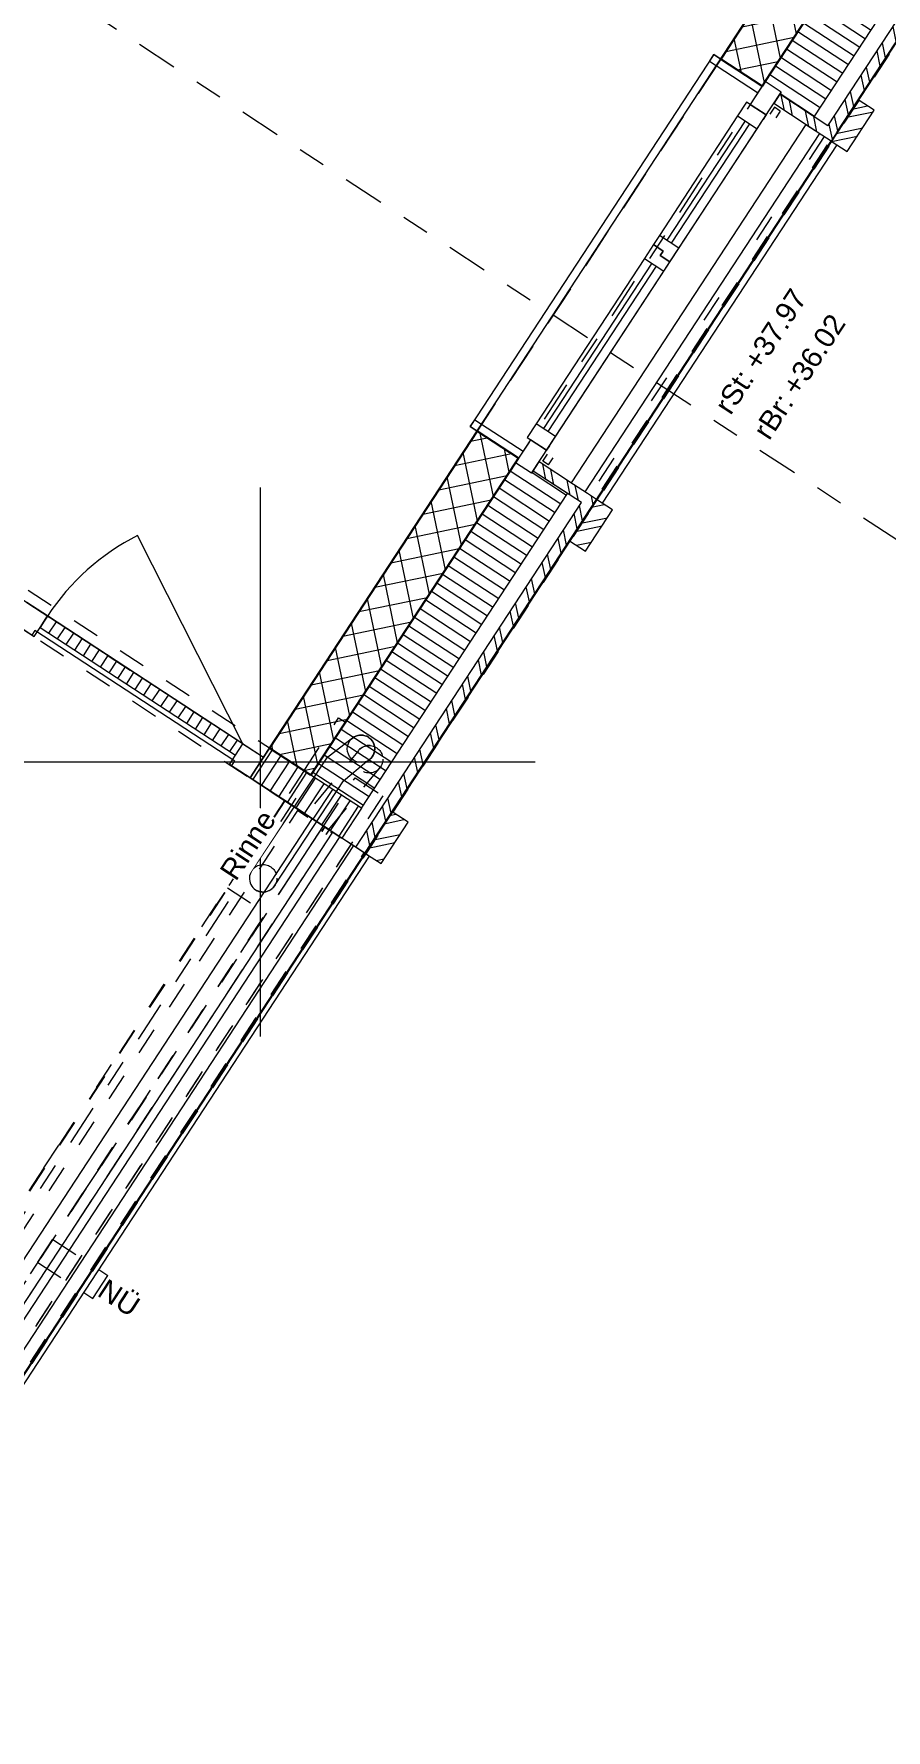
# Model space of a CAD drawing. Header units: metres. Extents: x 2696278.3 to 2696314, y 1245153.2 to 1245192.4.
# Drawn here: x 2696305.9 to 2696309, y 1245170.83 to 1245177.01 of the extents above; entities that cross this region are included whole.
import ezdxf

# ---------------------------------------------------------------- set-up
doc = ezdxf.new("R2010")
doc.units = ezdxf.units.M
doc.set_wipeout_variables(frame=1)
doc.header["$PDMODE"] = 2
doc.header["$PDSIZE"] = -2
for name, pattern in [('000_hbf_Punkt 0.5mm', [0.25, 0, -0.25]), ('000_hbf_Strich 2_1mm', [0.15, 0.1, -0.05]), ('000_hbf_Strich 3_1mm Kanten', [0.2, 0.15, -0.05]), ('000_hbf_Strichpunkt 3_1_1mm Achsen', [0.25, 0.15, -0.05, 0, -0.05]), ('190_Strich 2_1mm', [0.15, 0.1, -0.05]), ('Punkt 1mm', [0.05, 0, -0.05]), ('Strich 1 für MST 1_200', [0.15, 0.1, -0.05]), ('Strich 2_1mm', [0.15, 0.1, -0.05]), ('Strichpunkt 3_1_1mm Achsen', [5, 3, -1, 0, -1]), ('Strichpunkt für MST 1_20', [0.25, 0.15, -0.05, 0, -0.05]), ('Wipeout_Contour', [10000, 0, -10000])]:
    doc.linetypes.add(name, pattern=pattern)
for name, color, linetype in [('010 Fenster', 7, 'Continuous'), ('010 Türen', 7, 'Continuous'), ('0_C--------KONSTRUKTION GEBÄUDE.3D', 7, 'Continuous'), ('0_C21_Aussenwandkonstruktion.3D', 7, 'Continuous'), ('0_C21_Aussenwandkonstruktion.3D Bauteilschraffuren', 7, 'Continuous'), ('0_C21_Aussenwandkonstruktion.3D Schichttrennlinien', 7, 'Continuous'), ('0_C43_Balkon.3D', 7, 'Continuous'), ('0_D80_Wasser-_ Gas-_ Druckluftanlage.3D', 7, 'Continuous'), ('0_E22_Aussenwärmedämmung.3D', 7, 'Continuous'), ('0_E23_Fassadenbekleidung.3D', 7, 'Continuous'), ('0_E23_Fassadenbekleidung.3D Bauteilschraffuren', 7, 'Continuous'), ('0_E26_Absturzsicherung.3D', 7, 'Continuous'), ('0_E31_Fenster.3D', 7, 'Continuous'), ('0_E31_Fenster.3D Bauteilschraffuren', 7, 'Continuous'), ('0_E33_Sonnenschutz.3D', 7, 'Continuous'), ('0_E33_Sonnenschutz.3D Bauteilschraffuren', 7, 'Continuous'), ('0_G20_Bodenbelag.3D', 7, 'Continuous'), ('0_I50_Entwässerung', 7, 'Continuous'), ('1_D01_Sichtbar_1_50.V', 7, 'Continuous'), ('1_M01_Achsen.V', 7, 'Continuous'), ('1_R01_Raumstempel.V Kontur', 7, 'Continuous'), ('1_U04_Referenz-Bauperimeter.V', 7, 'Continuous')]:
    doc.layers.add(name, color=color, linetype=linetype)
doc.styles.add('ERSTELLTER_STIL_2', font='arial.ttf')
doc.linetypes.add('000_hbf_Grenze Kultur', pattern='A,0,[2,GD1_ARC_HBF_Grundriss 7OG (Hochhaus)1.Shx,S=0.000396825,R=0,X=0,Y=0],-0.1,0', length=0.1)
pattern_1 = [(191.8, (2696295.28941, 1245171.756836), (-0.0153372, 0.07341505), []), (191.8, (2696295.29452, 1245171.732364), (-0.0153372, 0.07341505), [])]
pattern_2 = [(101.8, (2696295.28941, 1245171.756836), (0.07341505, 0.0153372), []), (101.8, (2696295.264935, 1245171.75172), (0.07341505, 0.0153372), [])]
pattern_3 = [(146.8, (2696295.289407, 1245171.756836), (0.02053362, 0.03137866), [])]
pattern_4 = [(101.8, (2696295.28941, 1245171.756836), (0.07341505, 0.0153372), []), (191.8, (2696295.28941, 1245171.756836), (-0.0153372, 0.07341505), [])]

msp = doc.modelspace()

# ---------------------------------------------------------------- linework, layer by layer
at = {"layer": '010 Fenster', "color": 7, "linetype": 'Continuous', "lineweight": 13}
for p, q in [((2696308.4908, 1245176.7655), (2696308.458, 1245176.7153)), ((2696308.458, 1245176.7153), (2696308.1732, 1245176.2801)), ((2696308.4852, 1245176.6975), (2696308.2004, 1245176.2623)), ((2696308.2172, 1245176.2514), (2696308.5019, 1245176.6865)), ((2696308.2444, 1245176.2336), (2696308.5291, 1245176.6687)), ((2696308.1732, 1245176.2801), (2696308.1513, 1245176.2467)), ((2696308.2444, 1245176.2336), (2696308.1732, 1245176.2801)), ((2696308.1185, 1245176.1965), (2696307.7242, 1245175.594)), ((2696308.1513, 1245176.2467), (2696308.1185, 1245176.1965)), ((2696308.1185, 1245176.1965), (2696308.1896, 1245176.1499)), ((2696308.1513, 1245176.2467), (2696308.1869, 1245176.2234)), ((2696308.1869, 1245176.2234), (2696308.1513, 1245176.2467)), ((2696308.1869, 1245176.2234), (2696308.1759, 1245176.2067)), ((2696308.1759, 1245176.2067), (2696308.1869, 1245176.2234)), ((2696308.1759, 1245176.2067), (2696308.2115, 1245176.1834)), ((2696308.2115, 1245176.1834), (2696308.1759, 1245176.2067)), ((2696308.2115, 1245176.1834), (2696308.2444, 1245176.2336)), ((2696308.1457, 1245176.1787), (2696307.7514, 1245175.5762)), ((2696307.7682, 1245175.5653), (2696308.1624, 1245176.1677)), ((2696307.7954, 1245175.5475), (2696308.1896, 1245176.1499)), ((2696308.1896, 1245176.1499), (2696308.2115, 1245176.1834)), ((2696307.7242, 1245175.594), (2696307.6914, 1245175.5438)), ((2696307.7954, 1245175.5475), (2696307.7242, 1245175.594)), ((2696307.6914, 1245175.5438), (2696307.7625, 1245175.4972)), ((2696307.7625, 1245175.4972), (2696307.7039, 1245175.5356)), ((2696307.7625, 1245175.4972), (2696307.7954, 1245175.5475)), ((2696307.7735, 1245175.514), (2696307.7625, 1245175.4972))]:
    msp.add_line(p, q, dxfattribs=at)
at = {"layer": '010 Türen', "color": 7, "linetype": 'Continuous', "lineweight": 13}
for p, q in [((2696305.9454, 1245174.8937), (2696305.8701, 1245174.943)), ((2696305.918, 1245174.8518), (2696305.9454, 1245174.8937)), ((2696305.9454, 1245174.8937), (2696305.918, 1245174.8518)), ((2696305.8208, 1245174.8677), (2696305.8961, 1245174.8184)), ((2696305.8961, 1245174.8184), (2696305.918, 1245174.8518)), ((2696305.918, 1245174.8518), (2696306.6293, 1245174.3864)), ((2696306.6074, 1245174.3529), (2696306.6293, 1245174.3864))]:
    msp.add_line(p, q, dxfattribs=at)
msp.add_arc((2696306.6566, 1245174.4282), 0.85, 116.79931, 146.79931, dxfattribs=at)
at = {"layer": '0_C--------KONSTRUKTION GEBÄUDE.3D', "color": 7, "linetype": '000_hbf_Strich 2_1mm', "lineweight": 13}
for p, q in [((2696306.8099, 1245174.2204), (2696304.7839, 1245171.1244)), ((2696306.9488, 1245174.1295), (2696304.9228, 1245171.0335))]:
    msp.add_line(p, q, dxfattribs=at)
at = {"layer": '0_C--------KONSTRUKTION GEBÄUDE.3D', "color": 7, "linetype": '000_hbf_Strich 2_1mm', "lineweight": 13, "flags": 128}
for points in [[(2696306.8082, 1245174.2215), (2696304.7822, 1245171.1255)], [(2696306.8082, 1245174.2215), (2696306.8099, 1245174.2204)], [(2696306.8099, 1245174.2204), (2696306.9488, 1245174.1295)], [(2696304.9245, 1245171.0324), (2696306.9504, 1245174.1284)], [(2696306.9488, 1245174.1295), (2696306.9504, 1245174.1284)]]:
    msp.add_lwpolyline(points, dxfattribs=at)
at = {"layer": '0_C21_Aussenwandkonstruktion.3D', "color": 7, "linetype": 'Continuous', "lineweight": 13}
for p, q in [((2696307.009, 1245174.0901), (2696304.9831, 1245170.9941)), ((2696307.0592, 1245174.0572), (2696305.0333, 1245170.9612))]:
    msp.add_line(p, q, dxfattribs=at)
at = {"layer": '0_C21_Aussenwandkonstruktion.3D', "color": 7, "linetype": 'Continuous', "lineweight": 13, "flags": 128}
for points in [[(2696306.9086, 1245174.1558), (2696304.8826, 1245171.0598)], [(2696306.9086, 1245174.1558), (2696307.009, 1245174.0901)], [(2696307.009, 1245174.0901), (2696307.0592, 1245174.0572)]]:
    msp.add_lwpolyline(points, dxfattribs=at)
at = {"layer": '0_C43_Balkon.3D', "color": 255, "linetype": 'Wipeout_Contour', "lineweight": 18, "flags": 128}
msp.add_lwpolyline([(2696303.086, 1245172.343), (2696303.8441, 1245171.8469), (2696303.7456, 1245171.6963), (2696304.6075, 1245171.1323), (2696304.6567, 1245171.2076), (2696304.9245, 1245171.0324), (2696306.9504, 1245174.1284), (2696306.6827, 1245174.3036), (2696306.732, 1245174.379), (2696305.8701, 1245174.9429), (2696305.7716, 1245174.7923), (2696305.0134, 1245175.2884)], close=True, dxfattribs=at)
at = {"layer": '0_D80_Wasser-_ Gas-_ Druckluftanlage.3D', "color": 7, "linetype": 'Strich 2_1mm', "lineweight": 13}
for p, q in [((2696305.9101, 1245172.5386), (2696305.9648, 1245172.6223)), ((2696305.9648, 1245172.6223), (2696306.1648, 1245172.4914)), ((2696305.9101, 1245172.5386), (2696306.1101, 1245172.4077)), ((2696306.1101, 1245172.4077), (2696306.1648, 1245172.4914))]:
    msp.add_line(p, q, dxfattribs=at)
at = {"layer": '0_E22_Aussenwärmedämmung.3D', "color": 7, "linetype": 'Punkt 1mm', "lineweight": 13, "flags": 128}
msp.add_lwpolyline([(2696307.0509, 1245174.0627), (2696305.0249, 1245170.9667), (2696303.7948, 1245171.7716), (2696303.8441, 1245171.8469), (2696303.086, 1245172.343), (2696305.0134, 1245175.2884), (2696305.7716, 1245174.7923), (2696305.8208, 1245174.8676)], close=True, dxfattribs=at)
at = {"layer": '0_E22_Aussenwärmedämmung.3D', "color": 255, "linetype": '000_hbf_Punkt 0.5mm', "lineweight": 0, "flags": 128}
for points in [[(2696305.8701, 1245174.9429), (2696306.732, 1245174.379)], [(2696306.732, 1245174.379), (2696306.6827, 1245174.3036)], [(2696306.6827, 1245174.3036), (2696306.8082, 1245174.2215)], [(2696304.7822, 1245171.1255), (2696306.8082, 1245174.2215)], [(2696306.9504, 1245174.1284), (2696306.8082, 1245174.2215)], [(2696304.9245, 1245171.0324), (2696306.9504, 1245174.1284)]]:
    msp.add_lwpolyline(points, dxfattribs=at)
at = {"layer": '0_E26_Absturzsicherung.3D', "color": 7, "linetype": 'Continuous', "lineweight": 13, "flags": 128}
for points in [[(2696308.7065, 1245176.6841), (2696307.8523, 1245175.3787)], [(2696308.7065, 1245176.6841), (2696308.7567, 1245176.6512)]]:
    msp.add_lwpolyline(points, dxfattribs=at)
at = {"layer": '0_G20_Bodenbelag.3D', "color": 255, "linetype": 'Wipeout_Contour', "lineweight": 18, "flags": 128}
msp.add_lwpolyline([(2696303.8168, 1245177.4758), (2696305.1678, 1245179.5494), (2696308.632, 1245177.2825), (2696306.732, 1245174.379), (2696305.8701, 1245174.943), (2696303.2678, 1245176.6459), (2696303.2979, 1245176.692), (2696303.2142, 1245176.7467), (2696303.7289, 1245177.5333)], close=True, dxfattribs=at)
at = {"layer": '0_I50_Entwässerung', "color": 7, "linetype": '000_hbf_Strich 2_1mm', "lineweight": 13, "flags": 128}
msp.add_lwpolyline([(2696304.9579, 1245171.0105), (2696306.9812, 1245174.1024), (2696306.8557, 1245174.1845), (2696304.8324, 1245171.0926)], close=True, dxfattribs=at)
at = {"layer": '0_I50_Entwässerung', "color": 7, "linetype": '000_hbf_Strich 2_1mm', "lineweight": 13}
msp.add_circle((2696306.7302, 1245173.938), 0.05, dxfattribs=at)
at = {"layer": '1_R01_Raumstempel.V Kontur', "color": 21, "linetype": 'Continuous', "lineweight": 0, "true_color": 0xffa8a8, "flags": 128}
msp.add_lwpolyline([(2696303.2388, 1245176.7843), (2696303.3215, 1245176.7302), (2696303.2668, 1245176.6465), (2696306.7316, 1245174.3792), (2696308.6316, 1245177.2828), (2696305.1678, 1245179.5494), (2696303.8372, 1245177.5161), (2696303.7535, 1245177.5709)], close=True, dxfattribs=at)

# ---------------------------------------------------------------- texts
at = {"layer": '010 Fenster', "color": 7, "lineweight": 13, "char_height": 0.075, "attachment_point": 3, "rotation": 56.8, "style": 'ERSTELLTER_STIL_2'}
for s, insert in [('\\A1;{\\pqr;\\fArial|b0|i0|c0|p0;\\W1.000000;+37.97}', (2696308.6514, 1245176.0938)), ('\\A1;{\\pqr;\\fArial|b0|i0|c0|p0;\\W1.000000;+36.02}', (2696308.7918, 1245176.0019)), ('\\A1;{\\pqr;\\fArial|b0|i0|c0|p0;\\W1.000000;rSt:}', (2696308.4588, 1245175.7995)), ('\\A1;{\\pqr;\\fArial|b0|i0|c0|p0;\\W1.000000;rBr:}', (2696308.6024, 1245175.7123))]:
    msp.add_mtext(s, dxfattribs=dict(at, insert=insert))

# ---------------------------------------------------------------- wipeouts: each hides what was drawn before it
at = {"color": 254, "linetype": 'Wipeout_Contour', "lineweight": 0, "ltscale": 58.900165}
msp.add_wipeout([(2696309.2178, 1245177.2637), (2696309.1927, 1245177.2801), (2696308.8587, 1245176.7697), (2696308.8838, 1245176.7533)], dxfattribs=at).dxf.layer = '0_E23_Fassadenbekleidung.3D Bauteilschraffuren'

# ---------------------------------------------------------------- next in the draw order: linework, layer by layer
at = {"layer": '0_E23_Fassadenbekleidung.3D', "color": 253, "linetype": 'Continuous', "lineweight": 13, "true_color": 0xacacac, "flags": 128}
msp.add_lwpolyline([(2696309.2178, 1245177.2637), (2696309.1927, 1245177.2801), (2696308.8587, 1245176.7697), (2696308.8838, 1245176.7533)], close=True, dxfattribs=at)

# ---------------------------------------------------------------- next in the draw order: wipeouts: each hides what was drawn before it
at = {"color": 254, "linetype": 'Wipeout_Contour', "lineweight": 0, "ltscale": 49.368505}
msp.add_wipeout([(2696307.5143, 1245174.6604), (2696307.4892, 1245174.6768), (2696307.1579, 1245174.1706), (2696307.183, 1245174.1542)], dxfattribs=at).dxf.layer = '0_E23_Fassadenbekleidung.3D Bauteilschraffuren'

# ---------------------------------------------------------------- next in the draw order: linework, layer by layer
at = {"layer": '0_E23_Fassadenbekleidung.3D', "color": 253, "linetype": 'Continuous', "lineweight": 13, "true_color": 0xacacac, "flags": 128}
msp.add_lwpolyline([(2696307.5143, 1245174.6604), (2696307.4892, 1245174.6768), (2696307.1579, 1245174.1706), (2696307.183, 1245174.1542)], close=True, dxfattribs=at)

# ---------------------------------------------------------------- next in the draw order: wipeouts: each hides what was drawn before it
at = {"color": 254, "linetype": 'Wipeout_Contour', "lineweight": 0, "ltscale": 57.835106}
msp.add_wipeout([(2696308.8971, 1245176.7745), (2696308.7985, 1245176.6238), (2696308.8571, 1245176.5855), (2696308.9557, 1245176.7361)], dxfattribs=at).dxf.layer = '0_E23_Fassadenbekleidung.3D Bauteilschraffuren'

# ---------------------------------------------------------------- next in the draw order: hatches: boundary and pattern name
at = {"layer": '0_E23_Fassadenbekleidung.3D Bauteilschraffuren', "linetype": 'Continuous', "lineweight": 0, "true_color": 0x000000}
h = msp.add_hatch(dxfattribs=at)
h.set_pattern_fill('NATURSTEIN__ALLGEMEIN__G_C6', color=18, angle=-33.2, style=0, pattern_type=2)
h.set_pattern_definition(pattern_1)
h.paths.add_polyline_path([(2696308.8971, 1245176.7745), (2696308.7985, 1245176.6238), (2696308.8571, 1245176.5855), (2696308.9557, 1245176.7361)])

# ---------------------------------------------------------------- next in the draw order: linework, layer by layer
at = {"layer": '0_C21_Aussenwandkonstruktion.3D', "color": 255, "linetype": '000_hbf_Punkt 0.5mm', "lineweight": 0, "flags": 128}
msp.add_lwpolyline([(2696308.7985, 1245176.6239), (2696308.7734, 1245176.6403)], dxfattribs=at)
at = {"layer": '0_E23_Fassadenbekleidung.3D', "color": 7, "linetype": 'Continuous', "lineweight": 13, "flags": 128}
for points in [[(2696308.8971, 1245176.7745), (2696308.7985, 1245176.6238)], [(2696308.9557, 1245176.7361), (2696308.8971, 1245176.7745)], [(2696308.8571, 1245176.5855), (2696308.9557, 1245176.7361)], [(2696308.7985, 1245176.6238), (2696308.8571, 1245176.5855)]]:
    msp.add_lwpolyline(points, dxfattribs=at)

# ---------------------------------------------------------------- next in the draw order: wipeouts: each hides what was drawn before it
at = {"color": 254, "linetype": 'Wipeout_Contour', "lineweight": 0, "ltscale": 51.169816}
msp.add_wipeout([(2696307.8565, 1245175.1834), (2696307.8314, 1245175.1998), (2696307.4947, 1245174.6852), (2696307.5198, 1245174.6688)], dxfattribs=at).dxf.layer = '0_E23_Fassadenbekleidung.3D Bauteilschraffuren'
at = {"color": 254, "linetype": 'Wipeout_Contour', "lineweight": 0, "ltscale": 48.496565}
msp.add_wipeout([(2696307.1996, 1245174.1805), (2696307.1011, 1245174.0299), (2696307.1596, 1245173.9915), (2696307.2582, 1245174.1421)], dxfattribs=at).dxf.layer = '0_E23_Fassadenbekleidung.3D Bauteilschraffuren'

# ---------------------------------------------------------------- next in the draw order: hatches: boundary and pattern name
at = {"layer": '0_E23_Fassadenbekleidung.3D Bauteilschraffuren', "linetype": 'Continuous', "lineweight": 0, "true_color": 0x000000}
h = msp.add_hatch(dxfattribs=at)
h.set_pattern_fill('NATURSTEIN__ALLGEMEIN__G_C6', color=18, angle=-33.2, style=0, pattern_type=2)
h.set_pattern_definition(pattern_1)
h.paths.add_polyline_path([(2696307.1996, 1245174.1805), (2696307.1011, 1245174.0299), (2696307.1596, 1245173.9915), (2696307.2582, 1245174.1421)])

# ---------------------------------------------------------------- next in the draw order: linework, layer by layer
at = {"layer": '0_C21_Aussenwandkonstruktion.3D', "color": 7, "linetype": 'Continuous', "lineweight": 13, "flags": 128}
for points in [[(2696307.0592, 1245174.0572), (2696307.1136, 1245174.0216)], [(2696305.0918, 1245170.9229), (2696307.1178, 1245174.0189)], [(2696307.1136, 1245174.0216), (2696307.1178, 1245174.0189)]]:
    msp.add_lwpolyline(points, dxfattribs=at)
at = {"layer": '0_E23_Fassadenbekleidung.3D', "color": 253, "linetype": 'Continuous', "lineweight": 13, "true_color": 0xacacac, "flags": 128}
msp.add_lwpolyline([(2696307.8565, 1245175.1834), (2696307.8314, 1245175.1998), (2696307.4947, 1245174.6852), (2696307.5198, 1245174.6688)], close=True, dxfattribs=at)
at = {"layer": '0_E23_Fassadenbekleidung.3D', "color": 7, "linetype": 'Continuous', "lineweight": 13, "flags": 128}
for points in [[(2696307.1996, 1245174.1805), (2696307.1011, 1245174.0299)], [(2696307.2582, 1245174.1421), (2696307.1996, 1245174.1805)], [(2696307.1596, 1245173.9915), (2696307.2582, 1245174.1421)], [(2696307.1011, 1245174.0299), (2696307.1596, 1245173.9915)]]:
    msp.add_lwpolyline(points, dxfattribs=at)

# ---------------------------------------------------------------- next in the draw order: wipeouts: each hides what was drawn before it
at = {"color": 254, "linetype": 'Wipeout_Contour', "lineweight": 0, "ltscale": 52.437361}
msp.add_wipeout([(2696307.9443, 1245175.3185), (2696307.8458, 1245175.1679), (2696307.9043, 1245175.1295), (2696308.0029, 1245175.2802)], dxfattribs=at).dxf.layer = '0_E23_Fassadenbekleidung.3D Bauteilschraffuren'
at = {"color": 254, "linetype": 'Wipeout_Contour', "lineweight": 0, "ltscale": 47.467108}
msp.add_wipeout([(2696306.6827, 1245174.3036), (2696307.0174, 1245174.0846), (2696307.0886, 1245174.1934), (2696306.7539, 1245174.4124)], dxfattribs=at).dxf.layer = '0_E23_Fassadenbekleidung.3D Bauteilschraffuren'

# ---------------------------------------------------------------- next in the draw order: hatches: boundary and pattern name
at = {"layer": '0_E23_Fassadenbekleidung.3D Bauteilschraffuren', "linetype": 'Continuous', "lineweight": 0, "true_color": 0x000000}
h = msp.add_hatch(dxfattribs=at)
h.set_pattern_fill('NATURSTEIN__ALLGEMEIN__G_C6', color=18, angle=-33.2, style=0, pattern_type=2)
h.set_pattern_definition(pattern_1)
h.paths.add_polyline_path([(2696307.9443, 1245175.3185), (2696307.8458, 1245175.1679), (2696307.9043, 1245175.1295), (2696308.0029, 1245175.2802)])
h = msp.add_hatch(dxfattribs=at)
h.set_pattern_fill('DÄMMSTOFF__ALLGEMEIN_VER_31', color=18, angle=-33.2, style=0, pattern_type=2)
h.set_pattern_definition([(236.8, (2696306.68267, 1245174.30365), (-0.0313787, 0.0205336), [])])
h.paths.add_polyline_path([(2696306.6827, 1245174.3036), (2696307.0174, 1245174.0846), (2696307.0886, 1245174.1934), (2696306.7539, 1245174.4124)])
at = {"layer": '0_E31_Fenster.3D Bauteilschraffuren', "linetype": 'Continuous', "lineweight": 0, "true_color": 0xffffff}
h = msp.add_hatch(dxfattribs=at)
h.set_pattern_fill('DÄMMSTOFF__ALLGEMEIN_VER_31', angle=-33.2, style=0, pattern_type=2)
h.set_pattern_definition([(56.8, (2696295.289407, 1245171.756836), (-0.03137866, 0.02053362), [])])
h.paths.add_polyline_path([(2696306.6293, 1245174.3864), (2696306.6566, 1245174.4282), (2696305.9454, 1245174.8937), (2696305.918, 1245174.8518)])

# ---------------------------------------------------------------- next in the draw order: linework, layer by layer
at = {"layer": '010 Türen', "color": 7, "linetype": 'Continuous', "lineweight": 13}
for p, q in [((2696306.6566, 1245174.4282), (2696306.2734, 1245175.1869)), ((2696306.6566, 1245174.4282), (2696305.9454, 1245174.8937)), ((2696306.6293, 1245174.3864), (2696306.6566, 1245174.4282)), ((2696306.6293, 1245174.3864), (2696306.6566, 1245174.4282)), ((2696306.6566, 1245174.4282), (2696306.732, 1245174.379)), ((2696306.6827, 1245174.3037), (2696306.6074, 1245174.3529)), ((2696306.732, 1245174.379), (2696306.6827, 1245174.3037)), ((2696306.6827, 1245174.3037), (2696306.732, 1245174.379)), ((2696306.6827, 1245174.3037), (2696306.732, 1245174.379))]:
    msp.add_line(p, q, dxfattribs=at)
at = {"layer": '0_C21_Aussenwandkonstruktion.3D', "color": 255, "linetype": '000_hbf_Punkt 0.5mm', "lineweight": 0, "flags": 128}
for points in [[(2696308.7734, 1245176.6403), (2696307.9192, 1245175.3349)], [(2696307.9192, 1245175.3349), (2696307.9192, 1245175.3349)], [(2696307.9192, 1245175.3349), (2696307.9443, 1245175.3185)]]:
    msp.add_lwpolyline(points, dxfattribs=at)
at = {"layer": '0_C21_Aussenwandkonstruktion.3D', "color": 7, "linetype": 'Continuous', "lineweight": 5, "flags": 128}
msp.add_lwpolyline([(2696307.9443, 1245175.3185), (2696307.9443, 1245175.3185)], dxfattribs=at)
at = {"layer": '0_E23_Fassadenbekleidung.3D', "color": 7, "linetype": 'Continuous', "lineweight": 13, "flags": 128}
for points in [[(2696307.9443, 1245175.3185), (2696307.8458, 1245175.1679)], [(2696307.9043, 1245175.1295), (2696308.0029, 1245175.2802)], [(2696308.0029, 1245175.2802), (2696307.9443, 1245175.3185)], [(2696307.8458, 1245175.1679), (2696307.9043, 1245175.1295)]]:
    msp.add_lwpolyline(points, dxfattribs=at)
at = {"layer": '0_E23_Fassadenbekleidung.3D', "color": 7, "linetype": 'Continuous', "lineweight": 5, "flags": 128}
msp.add_lwpolyline([(2696306.6827, 1245174.3036), (2696307.0174, 1245174.0846), (2696307.0886, 1245174.1934), (2696306.7539, 1245174.4124)], close=True, dxfattribs=at)
at = {"layer": '0_E26_Absturzsicherung.3D', "color": 7, "linetype": 'Continuous', "lineweight": 13, "flags": 128}
for points in [[(2696307.9025, 1245175.3459), (2696308.7567, 1245176.6512)], [(2696307.8523, 1245175.3787), (2696307.9025, 1245175.3459)]]:
    msp.add_lwpolyline(points, dxfattribs=at)
at = {"layer": '0_E31_Fenster.3D', "color": 7, "linetype": 'Continuous', "lineweight": 13}
msp.add_line((2696306.6827, 1245174.3037), (2696306.732, 1245174.379), dxfattribs=at)
at = {"layer": '1_U04_Referenz-Bauperimeter.V', "color": 12, "linetype": 'Strich 1 für MST 1_200', "lineweight": 50, "true_color": 0xc4000b}
msp.add_lwpolyline([(2696296.971, 1245189.598), (2696311.197, 1245180.29), (2696295.319, 1245156.023), (2696281.093, 1245165.331)], close=True, dxfattribs=at)
at = {"layer": '1_U04_Referenz-Bauperimeter.V', "color": 32, "linetype": 'Continuous', "lineweight": 25, "true_color": 0xe66900}
msp.add_lwpolyline([(2696296.971, 1245189.598), (2696311.197, 1245180.29), (2696295.319, 1245156.023), (2696281.093, 1245165.331)], close=True, dxfattribs=at)

# ---------------------------------------------------------------- next in the draw order: wipeouts: each hides what was drawn before it
at = {"color": 254, "linetype": 'Wipeout_Contour', "lineweight": 0, "ltscale": 60.927372}
msp.add_wipeout([(2696309.9313, 1245178.428), (2696308.787, 1245176.6792), (2696308.8204, 1245176.6573), (2696309.9648, 1245178.4061)], dxfattribs=at).dxf.layer = '0_C21_Aussenwandkonstruktion.3D Bauteilschraffuren'
at = {"color": 254, "linetype": 'Wipeout_Contour', "lineweight": 0, "ltscale": 50.213368}
msp.add_wipeout([(2696307.8889, 1245175.307), (2696307.0676, 1245174.0518), (2696307.1011, 1245174.0299), (2696307.9224, 1245175.285)], dxfattribs=at).dxf.layer = '0_C21_Aussenwandkonstruktion.3D Bauteilschraffuren'

# ---------------------------------------------------------------- next in the draw order: hatches: boundary and pattern name
at = {"layer": '0_C21_Aussenwandkonstruktion.3D Bauteilschraffuren', "linetype": 'Continuous', "lineweight": 0, "true_color": 0x000000}
h = msp.add_hatch(dxfattribs=at)
h.set_pattern_fill('NATURSTEIN__ALLGEMEIN_0001', color=18, angle=-33.2, style=0, pattern_type=2)
h.set_pattern_definition(pattern_2)
h.paths.add_polyline_path([(2696309.9313, 1245178.428), (2696308.787, 1245176.6792), (2696308.8204, 1245176.6573), (2696309.9648, 1245178.4061)])
h = msp.add_hatch(dxfattribs=at)
h.set_pattern_fill('NATURSTEIN__ALLGEMEIN_0001', color=18, angle=-33.2, style=0, pattern_type=2)
h.set_pattern_definition(pattern_2)
h.paths.add_polyline_path([(2696307.8889, 1245175.307), (2696307.0676, 1245174.0518), (2696307.1011, 1245174.0299), (2696307.9224, 1245175.285)])

# ---------------------------------------------------------------- next in the draw order: linework, layer by layer
at = {"layer": '010 Fenster', "color": 7, "linetype": 'Continuous', "lineweight": 5}
msp.add_line((2696307.1011, 1245174.0299), (2696307.0676, 1245174.0518), dxfattribs=at)
at = {"layer": '0_C21_Aussenwandkonstruktion.3D', "color": 7, "linetype": 'Continuous', "lineweight": 5}
msp.add_line((2696307.1011, 1245174.0299), (2696307.0676, 1245174.0518), dxfattribs=at)

# ---------------------------------------------------------------- next in the draw order: wipeouts: each hides what was drawn before it
at = {"color": 254, "linetype": 'Wipeout_Contour', "lineweight": 0, "ltscale": 121.332687}
msp.add_wipeout([(2696308.5581, 1245176.8409), (2696308.6167, 1245176.8026), (2696308.6112, 1245176.7942), (2696308.7367, 1245176.7121), (2696309.8811, 1245178.4609), (2696309.7556, 1245178.543), (2696309.7364, 1245178.5137), (2696309.6779, 1245178.5521)], dxfattribs=at).dxf.layer = '0_C21_Aussenwandkonstruktion.3D Bauteilschraffuren'
at = {"color": 254, "linetype": 'Wipeout_Contour', "lineweight": 0, "ltscale": 76.754963}
msp.add_wipeout([(2696307.7078, 1245175.4136), (2696307.6492, 1245175.4519), (2696306.9045, 1245174.3139), (2696307.0886, 1245174.1934), (2696307.8387, 1245175.3398), (2696307.7132, 1245175.4219)], dxfattribs=at).dxf.layer = '0_C21_Aussenwandkonstruktion.3D Bauteilschraffuren'

# ---------------------------------------------------------------- next in the draw order: hatches: boundary and pattern name
at = {"layer": '0_C21_Aussenwandkonstruktion.3D Bauteilschraffuren', "linetype": 'Continuous', "lineweight": 0, "true_color": 0x000000}
h = msp.add_hatch(dxfattribs=at)
h.set_pattern_fill('DÄMMSTOFF__ALLGEMEIN_VER_31', color=18, angle=-33.2, style=0, pattern_type=2)
h.set_pattern_definition(pattern_3)
h.paths.add_polyline_path([(2696308.5581, 1245176.8409), (2696308.6167, 1245176.8026), (2696308.6112, 1245176.7942), (2696308.7367, 1245176.7121), (2696309.8811, 1245178.4609), (2696309.7556, 1245178.543), (2696309.7364, 1245178.5137), (2696309.6779, 1245178.5521)])
h = msp.add_hatch(dxfattribs=at)
h.set_pattern_fill('DÄMMSTOFF__ALLGEMEIN_VER_31', color=18, angle=-33.2, style=0, pattern_type=2)
h.set_pattern_definition(pattern_3)
h.paths.add_polyline_path([(2696307.7078, 1245175.4136), (2696307.6492, 1245175.4519), (2696306.9045, 1245174.3139), (2696307.0886, 1245174.1934), (2696307.8387, 1245175.3398), (2696307.7132, 1245175.4219)])

# ---------------------------------------------------------------- next in the draw order: linework, layer by layer
at = {"layer": '010 Fenster', "color": 7, "linetype": 'Continuous', "lineweight": 13}
for p, q in [((2696307.7735, 1245175.514), (2696308.551, 1245176.7022)), ((2696308.458, 1245176.7153), (2696308.5291, 1245176.6687))]:
    msp.add_line(p, q, dxfattribs=at)

# ---------------------------------------------------------------- next in the draw order: wipeouts: each hides what was drawn before it
at = {"color": 254, "linetype": 'Wipeout_Contour', "lineweight": 0, "ltscale": 89.634431}
msp.add_wipeout([(2696309.5464, 1245178.6799), (2696308.3966, 1245176.9228), (2696308.5472, 1245176.8242), (2696308.5581, 1245176.8409), (2696309.6779, 1245178.5521), (2696309.697, 1245178.5814)], dxfattribs=at).dxf.layer = '0_C21_Aussenwandkonstruktion.3D Bauteilschraffuren'
at = {"color": 254, "linetype": 'Wipeout_Contour', "lineweight": 0, "ltscale": 62.323151}
msp.add_wipeout([(2696307.6601, 1245175.4686), (2696307.5095, 1245175.5672), (2696306.7539, 1245174.4124), (2696306.9045, 1245174.3139), (2696307.6492, 1245175.4519)], dxfattribs=at).dxf.layer = '0_C21_Aussenwandkonstruktion.3D Bauteilschraffuren'
at = {"color": 254, "linetype": 'Wipeout_Contour', "lineweight": 0, "ltscale": 52.227173}
msp.add_wipeout([(2696307.9224, 1245175.285), (2696307.9443, 1245175.3185), (2696307.7351, 1245175.4554), (2696307.7132, 1245175.4219)], dxfattribs=at).dxf.layer = '0_C21_Aussenwandkonstruktion.3D Bauteilschraffuren'

# ---------------------------------------------------------------- next in the draw order: hatches: boundary and pattern name
at = {"layer": '0_C21_Aussenwandkonstruktion.3D Bauteilschraffuren', "linetype": 'Continuous', "lineweight": 0, "true_color": 0x000000}
h = msp.add_hatch(dxfattribs=at)
h.set_pattern_fill('BETON_0001', color=18, angle=-33.2, style=0, pattern_type=2)
h.set_pattern_definition(pattern_4)
h.paths.add_polyline_path([(2696309.5464, 1245178.6799), (2696308.3966, 1245176.9228), (2696308.5472, 1245176.8242), (2696308.5581, 1245176.8409), (2696309.6779, 1245178.5521), (2696309.697, 1245178.5814)])
h = msp.add_hatch(dxfattribs=at)
h.set_pattern_fill('BETON_0001', color=18, angle=-33.2, style=0, pattern_type=2)
h.set_pattern_definition(pattern_4)
h.paths.add_polyline_path([(2696307.6601, 1245175.4686), (2696307.5095, 1245175.5672), (2696306.7539, 1245174.4124), (2696306.9045, 1245174.3139), (2696307.6492, 1245175.4519)])
h = msp.add_hatch(dxfattribs=at)
h.set_pattern_fill('NATURSTEIN__ALLGEMEIN_0001', color=18, angle=-33.2, style=0, pattern_type=2)
h.set_pattern_definition(pattern_2)
h.paths.add_polyline_path([(2696307.9224, 1245175.285), (2696307.9443, 1245175.3185), (2696307.7351, 1245175.4554), (2696307.7132, 1245175.4219)])

# ---------------------------------------------------------------- next in the draw order: linework, layer by layer
at = {"layer": '010 Fenster', "color": 7, "linetype": 'Continuous', "lineweight": 13}
for p, q in [((2696308.3715, 1245176.9392), (2696307.4844, 1245175.5836)), ((2696308.355, 1245176.9141), (2696308.3715, 1245176.9392)), ((2696308.3966, 1245176.9228), (2696308.3715, 1245176.9392)), ((2696308.3715, 1245176.9392), (2696308.3966, 1245176.9228)), ((2696308.3801, 1245176.8977), (2696308.355, 1245176.9141)), ((2696308.3801, 1245176.8977), (2696308.3966, 1245176.9228)), ((2696308.3966, 1245176.9228), (2696308.3801, 1245176.8977)), ((2696308.5308, 1245176.7991), (2696308.3801, 1245176.8977)), ((2696308.3966, 1245176.9228), (2696308.5472, 1245176.8242)), ((2696308.5581, 1245176.8409), (2696308.5034, 1245176.7573)), ((2696308.5472, 1245176.8242), (2696308.5308, 1245176.7991)), ((2696307.4844, 1245175.5836), (2696307.5008, 1245175.6087)), ((2696307.4844, 1245175.5836), (2696307.5095, 1245175.5672)), ((2696307.5095, 1245175.5672), (2696307.4844, 1245175.5836)), ((2696307.5008, 1245175.6087), (2696307.5259, 1245175.5923)), ((2696307.5095, 1245175.5672), (2696307.5259, 1245175.5923)), ((2696307.5259, 1245175.5923), (2696307.5095, 1245175.5672)), ((2696307.5259, 1245175.5923), (2696307.6766, 1245175.4937)), ((2696307.6601, 1245175.4686), (2696307.5095, 1245175.5672)), ((2696307.7039, 1245175.5356), (2696307.6492, 1245175.4519)), ((2696307.7078, 1245175.4136), (2696307.7735, 1245175.514)), ((2696307.7078, 1245175.4136), (2696307.6492, 1245175.4519)), ((2696307.7078, 1245175.4136), (2696307.6492, 1245175.4519)), ((2696307.6766, 1245175.4937), (2696307.6601, 1245175.4686)), ((2696307.7132, 1245175.4219), (2696307.7078, 1245175.4136)), ((2696307.7132, 1245175.4219), (2696307.7078, 1245175.4136)), ((2696307.9652, 1245175.3048), (2696307.9443, 1245175.3185))]:
    msp.add_line(p, q, dxfattribs=at)
at = {"layer": '010 Fenster', "color": 7, "linetype": '000_hbf_Strich 3_1mm Kanten', "lineweight": 13}
msp.add_line((2696308.3966, 1245176.9228), (2696307.5095, 1245175.5672), dxfattribs=at)
at = {"layer": '010 Fenster', "color": 7, "linetype": 'Continuous', "lineweight": 25}
for p, q in [((2696308.5472, 1245176.8242), (2696308.3966, 1245176.9228)), ((2696308.5472, 1245176.8242), (2696308.3966, 1245176.9228)), ((2696308.5581, 1245176.8409), (2696308.5472, 1245176.8242)), ((2696308.5581, 1245176.8409), (2696308.5472, 1245176.8242)), ((2696307.6601, 1245175.4686), (2696307.5095, 1245175.5672)), ((2696307.6601, 1245175.4686), (2696307.5095, 1245175.5672)), ((2696307.6492, 1245175.4519), (2696307.6601, 1245175.4686)), ((2696307.6492, 1245175.4519), (2696307.6601, 1245175.4686))]:
    msp.add_line(p, q, dxfattribs=at)
at = {"layer": '010 Fenster', "color": 7, "linetype": 'Continuous', "lineweight": 5}
for p, q in [((2696307.7132, 1245175.4219), (2696307.7351, 1245175.4554)), ((2696307.7132, 1245175.4219), (2696307.7351, 1245175.4554)), ((2696307.8606, 1245175.3733), (2696307.7351, 1245175.4554)), ((2696307.9109, 1245175.3404), (2696307.8606, 1245175.3733)), ((2696307.9443, 1245175.3185), (2696307.9109, 1245175.3404))]:
    msp.add_line(p, q, dxfattribs=at)
at = {"layer": '0_C21_Aussenwandkonstruktion.3D', "color": 7, "linetype": 'Continuous', "lineweight": 25}
for p, q in [((2696308.5472, 1245176.8242), (2696308.3966, 1245176.9228)), ((2696308.5581, 1245176.8409), (2696308.5472, 1245176.8242)), ((2696307.6601, 1245175.4686), (2696307.5095, 1245175.5672)), ((2696307.6492, 1245175.4519), (2696307.6601, 1245175.4686))]:
    msp.add_line(p, q, dxfattribs=at)
at = {"layer": '0_C21_Aussenwandkonstruktion.3D', "color": 7, "linetype": 'Continuous', "lineweight": 13}
for p, q in [((2696307.7078, 1245175.4136), (2696307.6492, 1245175.4519)), ((2696307.7132, 1245175.4219), (2696307.7078, 1245175.4136))]:
    msp.add_line(p, q, dxfattribs=at)
at = {"layer": '0_C21_Aussenwandkonstruktion.3D', "color": 7, "linetype": 'Continuous', "lineweight": 5}
for p, q in [((2696307.7132, 1245175.4219), (2696307.7351, 1245175.4554)), ((2696307.8606, 1245175.3733), (2696307.7351, 1245175.4554)), ((2696307.9109, 1245175.3404), (2696307.8606, 1245175.3733)), ((2696307.9443, 1245175.3185), (2696307.9109, 1245175.3404)), ((2696307.9224, 1245175.285), (2696307.9443, 1245175.3185))]:
    msp.add_line(p, q, dxfattribs=at)
at = {"layer": '0_C21_Aussenwandkonstruktion.3D', "color": 7, "linetype": 'Continuous', "lineweight": 25, "flags": 128}
msp.add_lwpolyline([(2696309.5464, 1245178.6799), (2696308.3966, 1245176.9228)], dxfattribs=at)
at = {"layer": '0_C21_Aussenwandkonstruktion.3D Schichttrennlinien', "color": 7, "linetype": 'Continuous', "lineweight": 25}
msp.add_line((2696308.5581, 1245176.8409), (2696309.6779, 1245178.5521), dxfattribs=at)
at = {"layer": '0_C21_Aussenwandkonstruktion.3D Schichttrennlinien', "color": 7, "linetype": 'Continuous', "lineweight": 5}
msp.add_line((2696307.8889, 1245175.307), (2696307.7132, 1245175.4219), dxfattribs=at)
at = {"layer": '0_E33_Sonnenschutz.3D', "color": 7, "linetype": 'Strichpunkt für MST 1_20', "lineweight": 13}
for p, q in [((2696307.749, 1245175.4583), (2696307.7654, 1245175.4834)), ((2696307.7699, 1245175.4446), (2696307.749, 1245175.4583)), ((2696307.7699, 1245175.4446), (2696307.7863, 1245175.4697))]:
    msp.add_line(p, q, dxfattribs=at)

# ---------------------------------------------------------------- next in the draw order: wipeouts: each hides what was drawn before it
at = {"color": 254, "linetype": 'Wipeout_Contour', "lineweight": 0, "ltscale": 57.227995}
msp.add_wipeout([(2696308.8204, 1245176.6573), (2696308.6112, 1245176.7942), (2696308.5893, 1245176.7608), (2696308.7985, 1245176.6239)], dxfattribs=at).dxf.layer = '0_C21_Aussenwandkonstruktion.3D Bauteilschraffuren'
at = {"color": 254, "linetype": 'Wipeout_Contour', "lineweight": 0, "ltscale": 59.572687}
msp.add_wipeout([(2696307.0886, 1245174.1934), (2696306.7539, 1245174.4124), (2696306.721, 1245174.3622), (2696306.6827, 1245174.3037), (2696307.0174, 1245174.0846)], dxfattribs=at).dxf.layer = '0_C21_Aussenwandkonstruktion.3D Bauteilschraffuren'

# ---------------------------------------------------------------- next in the draw order: hatches: boundary and pattern name
at = {"layer": '0_C21_Aussenwandkonstruktion.3D Bauteilschraffuren', "linetype": 'Continuous', "lineweight": 0, "true_color": 0x000000}
h = msp.add_hatch(dxfattribs=at)
h.set_pattern_fill('NATURSTEIN__ALLGEMEIN_0001', color=18, angle=-33.2, style=0, pattern_type=2)
h.set_pattern_definition(pattern_2)
h.paths.add_polyline_path([(2696308.8204, 1245176.6573), (2696308.6112, 1245176.7942), (2696308.5893, 1245176.7608), (2696308.7985, 1245176.6239)])
h = msp.add_hatch(dxfattribs=at)
h.set_pattern_fill('DÄMMSTOFF__ALLGEMEIN_VER_31', color=18, angle=-33.2, style=0, pattern_type=2)
h.set_pattern_definition([(236.8, (2696306.08807, 1245172.48187), (0.03137866, -0.0205336), [])])
h.paths.add_polyline_path([(2696307.0886, 1245174.1934), (2696306.7539, 1245174.4124), (2696306.721, 1245174.3622), (2696306.6827, 1245174.3037), (2696307.0174, 1245174.0846)])
at = {"layer": '0_E33_Sonnenschutz.3D Bauteilschraffuren', "linetype": 'Continuous', "lineweight": 0, "true_color": 0x000000}
msp.add_hatch(color=18, dxfattribs=at).paths.add_polyline_path([(2696306.9714, 1245174.1147), (2696306.9546, 1245174.1257), (2696306.9437, 1245174.109), (2696306.9445, 1245174.1084), (2696306.9549, 1245174.1243), (2696306.97, 1245174.1145), (2696306.9596, 1245174.0986), (2696306.9604, 1245174.098)])

# ---------------------------------------------------------------- next in the draw order: linework, layer by layer
at = {"layer": '010 Fenster', "color": 7, "linetype": 'Continuous', "lineweight": 13}
for p, q in [((2696308.6167, 1245176.8026), (2696308.5581, 1245176.8409)), ((2696308.6167, 1245176.8026), (2696308.5581, 1245176.8409)), ((2696308.562, 1245176.7189), (2696308.4908, 1245176.7655)), ((2696308.5034, 1245176.7573), (2696308.562, 1245176.7189)), ((2696308.551, 1245176.7022), (2696308.6167, 1245176.8026)), ((2696308.6167, 1245176.8026), (2696308.6112, 1245176.7942)), ((2696308.6167, 1245176.8026), (2696308.6112, 1245176.7942)), ((2696308.5291, 1245176.6687), (2696308.562, 1245176.7189)), ((2696308.562, 1245176.7189), (2696308.551, 1245176.7022)), ((2696308.7985, 1245176.6239), (2696308.8194, 1245176.6102)), ((2696308.8194, 1245176.6102), (2696307.9652, 1245175.3048)), ((2696306.721, 1245174.3622), (2696306.6827, 1245174.3037))]:
    msp.add_line(p, q, dxfattribs=at)
at = {"layer": '010 Fenster', "color": 7, "linetype": 'Continuous', "lineweight": 5}
for p, q in [((2696308.6112, 1245176.7942), (2696308.5893, 1245176.7608)), ((2696308.6112, 1245176.7942), (2696308.5893, 1245176.7608)), ((2696308.7148, 1245176.6786), (2696308.5893, 1245176.7608)), ((2696308.7651, 1245176.6458), (2696308.7148, 1245176.6786)), ((2696308.7985, 1245176.6239), (2696308.7651, 1245176.6458)), ((2696306.8333, 1245174.2051), (2696306.6827, 1245174.3037)), ((2696307.0174, 1245174.0846), (2696306.8333, 1245174.2051)), ((2696307.0676, 1245174.0518), (2696307.0174, 1245174.0846))]:
    msp.add_line(p, q, dxfattribs=at)
at = {"layer": '010 Fenster', "color": 7, "linetype": 'Strichpunkt 3_1_1mm Achsen', "lineweight": 13}
msp.add_line((2696308.7985, 1245176.6239), (2696307.9443, 1245175.3185), dxfattribs=at)
at = {"layer": '0_C21_Aussenwandkonstruktion.3D', "color": 7, "linetype": 'Continuous', "lineweight": 13}
for p, q in [((2696308.6167, 1245176.8026), (2696308.5581, 1245176.8409)), ((2696308.6167, 1245176.8026), (2696308.6112, 1245176.7942)), ((2696306.721, 1245174.3622), (2696306.6827, 1245174.3037))]:
    msp.add_line(p, q, dxfattribs=at)
at = {"layer": '0_C21_Aussenwandkonstruktion.3D', "color": 7, "linetype": 'Continuous', "lineweight": 5}
for p, q in [((2696308.6112, 1245176.7942), (2696308.5893, 1245176.7608)), ((2696308.7148, 1245176.6786), (2696308.5893, 1245176.7608)), ((2696308.7651, 1245176.6458), (2696308.7148, 1245176.6786)), ((2696308.7985, 1245176.6239), (2696308.7651, 1245176.6458)), ((2696308.8204, 1245176.6573), (2696308.7985, 1245176.6239)), ((2696306.8333, 1245174.2051), (2696306.6827, 1245174.3037)), ((2696307.0174, 1245174.0846), (2696306.8333, 1245174.2051)), ((2696307.0676, 1245174.0518), (2696307.0174, 1245174.0846))]:
    msp.add_line(p, q, dxfattribs=at)
at = {"layer": '0_C21_Aussenwandkonstruktion.3D', "color": 7, "linetype": 'Continuous', "lineweight": 5, "flags": 128}
for points in [[(2696308.8204, 1245176.6573), (2696309.9648, 1245178.4061)], [(2696307.1011, 1245174.0299), (2696307.9224, 1245175.285)]]:
    msp.add_lwpolyline(points, dxfattribs=at)
at = {"layer": '0_C21_Aussenwandkonstruktion.3D', "color": 7, "linetype": 'Continuous', "lineweight": 25, "flags": 128}
msp.add_lwpolyline([(2696307.5095, 1245175.5672), (2696306.7539, 1245174.4124)], dxfattribs=at)
at = {"layer": '0_C21_Aussenwandkonstruktion.3D', "color": 7, "linetype": 'Continuous', "lineweight": 13}
msp.add_point((2696306.721, 1245174.3622), dxfattribs=at)
at = {"layer": '0_C21_Aussenwandkonstruktion.3D Schichttrennlinien', "color": 7, "linetype": 'Continuous', "lineweight": 5}
for p, q in [((2696308.7367, 1245176.7121), (2696309.8811, 1245178.4609)), ((2696308.787, 1245176.6792), (2696309.9313, 1245178.428)), ((2696308.787, 1245176.6792), (2696308.6112, 1245176.7942)), ((2696307.0886, 1245174.1934), (2696307.8387, 1245175.3398)), ((2696307.0676, 1245174.0518), (2696307.8889, 1245175.307)), ((2696307.0886, 1245174.1934), (2696306.9045, 1245174.3139)), ((2696307.0886, 1245174.1934), (2696307.0174, 1245174.0846))]:
    msp.add_line(p, q, dxfattribs=at)
at = {"layer": '0_C21_Aussenwandkonstruktion.3D Schichttrennlinien', "color": 7, "linetype": 'Continuous', "lineweight": 25}
for q in [(2696307.6492, 1245175.4519), (2696306.7539, 1245174.4124)]:
    msp.add_line((2696306.9045, 1245174.3139), q, dxfattribs=at)
at = {"layer": '0_C21_Aussenwandkonstruktion.3D Schichttrennlinien', "color": 7, "linetype": 'Continuous', "lineweight": 13}
msp.add_line((2696306.7539, 1245174.4124), (2696306.721, 1245174.3622), dxfattribs=at)
at = {"layer": '0_C43_Balkon.3D', "color": 7, "linetype": '000_hbf_Strich 2_1mm', "lineweight": 13}
msp.add_lwpolyline([(2696306.9504, 1245174.1284), (2696307.0654, 1245174.3041), (2696307.1658, 1245174.2384), (2696304.9099, 1245170.791), (2696304.8095, 1245170.8567), (2696304.9245, 1245171.0324)], dxfattribs=at)
at = {"layer": '0_E33_Sonnenschutz.3D', "color": 7, "linetype": 'Strichpunkt für MST 1_20', "lineweight": 13}
for p, q in [((2696308.5922, 1245176.7469), (2696308.5758, 1245176.7218)), ((2696308.6131, 1245176.7332), (2696308.5922, 1245176.7469)), ((2696308.6131, 1245176.7332), (2696308.5967, 1245176.7081))]:
    msp.add_line(p, q, dxfattribs=at)
at = {"layer": '0_E33_Sonnenschutz.3D', "color": 7, "linetype": 'Continuous', "lineweight": 5, "flags": 128}
msp.add_lwpolyline([(2696306.9714, 1245174.1147), (2696306.9546, 1245174.1257), (2696306.9437, 1245174.109), (2696306.9445, 1245174.1084), (2696306.9549, 1245174.1243), (2696306.97, 1245174.1145), (2696306.9596, 1245174.0986), (2696306.9604, 1245174.098)], close=True, dxfattribs=at)
at = {"layer": '0_I50_Entwässerung', "color": 7, "linetype": '000_hbf_Grenze Kultur', "lineweight": 13, "flags": 128}
msp.add_lwpolyline([(2696306.961, 1245174.3752), (2696306.6884, 1245173.9653, 1.000004), (2696306.772, 1245173.9106), (2696307.0226, 1245174.2935), (2696307.1072, 1245174.3641, 1.045005), (2696307.0622, 1245174.4534), (2696306.9603, 1245174.3742)], format="xyb", dxfattribs=at)
at = {"layer": '0_I50_Entwässerung', "color": 7, "linetype": '190_Strich 2_1mm', "lineweight": 13, "flags": 128}
msp.add_lwpolyline([(2696306.9697, 1245174.1159), (2696307.1525, 1245174.3373, 1.076089), (2696307.0749, 1245174.4003), (2696306.8855, 1245174.1709)], format="xyb", dxfattribs=at)
at = {"layer": '0_I50_Entwässerung', "color": 7, "linetype": 'Continuous', "lineweight": 13}
msp.add_circle((2696307.0867, 1245174.4097), 0.05, dxfattribs=at)
at = {"layer": '0_I50_Entwässerung', "color": 7, "linetype": '000_hbf_Strich 2_1mm', "lineweight": 13}
msp.add_circle((2696307.1162, 1245174.3716), 0.05, dxfattribs=at)
at = {"layer": '1_D01_Sichtbar_1_50.V', "color": 7, "linetype": '000_hbf_Strich 2_1mm', "lineweight": 13}
msp.add_lwpolyline([(2696304.7361, 1245171.0003), (2696302.8702, 1245172.2214), (2696305.0384, 1245175.5348), (2696306.8794, 1245174.3303), (2696306.6001, 1245173.9036), (2696306.7424, 1245173.8105), (2696305.1325, 1245171.3504), (2696305.0154, 1245171.427)], close=True, dxfattribs=at)
msp.add_lwpolyline([(2696306.8794, 1245174.3303), (2696307.0053, 1245174.5227), (2696307.0304, 1245174.5063)], dxfattribs=at)
at = {"layer": '1_M01_Achsen.V', "color": 7, "linetype": '000_hbf_Strichpunkt 3_1_1mm Achsen', "lineweight": 13}
for p, q in [((2696309.0412, 1245175.1684), (2696293.1426, 1245185.5721)), ((2696309.0412, 1245175.1684), (2696293.1426, 1245185.5721)), ((2696312.0242, 1245182.1376), (2696293.9546, 1245154.5244)), ((2696312.0242, 1245182.1376), (2696293.9546, 1245154.5244))]:
    msp.add_line(p, q, dxfattribs=at)
at = {"layer": '1_R01_Raumstempel.V Kontur', "color": 143, "linetype": 'Continuous', "lineweight": 0, "true_color": 0x83b8d6, "flags": 128}
msp.add_lwpolyline([(2696303.0805, 1245172.3347), (2696303.8386, 1245171.8386), (2696303.7948, 1245171.7716), (2696303.8618, 1245171.7278), (2696303.8508, 1245171.7111), (2696304.5788, 1245171.2347), (2696304.5898, 1245171.2514), (2696304.9575, 1245171.0108), (2696306.9835, 1245174.1067), (2696306.6157, 1245174.3474), (2696306.6267, 1245174.3642), (2696305.8987, 1245174.8406), (2696305.8877, 1245174.8238), (2696305.8208, 1245174.8676), (2696305.7715, 1245174.7923), (2696305.0134, 1245175.2884)], close=True, dxfattribs=at)

# ---------------------------------------------------------------- next in the draw order: wipeouts: each hides what was drawn before it
at = {"color": 7, "linetype": 'Wipeout_Contour', "lineweight": 13, "ltscale": 46.54293}
msp.add_wipeout([(2696306.5565, 1245173.9791), (2696306.7037, 1245174.204), (2696306.8023, 1245174.1394), (2696306.6551, 1245173.9146)], dxfattribs=at).dxf.layer = '0_I50_Entwässerung'
at = {"color": 7, "linetype": 'Wipeout_Contour', "lineweight": 13, "ltscale": 43.79691}
msp.add_wipeout([(2696306.175, 1245172.4954), (2696306.2993, 1245172.4141), (2696306.2347, 1245172.3155), (2696306.1104, 1245172.3968)], dxfattribs=at).dxf.layer = '0_I50_Entwässerung'

# ---------------------------------------------------------------- next in the draw order: texts
at = {"layer": '0_I50_Entwässerung', "color": 7, "linetype": 'Continuous', "lineweight": 13, "char_height": 0.075, "attachment_point": 9, "style": 'ERSTELLTER_STIL_2'}
for s, insert, rotation in [('\\A1;{\\pqr;\\fArial|b0|i0|c0|p0;\\W1.000000;Rinne}', (2696306.7818, 1245174.1529), 56.8), ('\\A1;{\\pqr;\\fArial|b0|i0|c0|p0;\\W1.000000;NÜ}', (2696306.2481, 1245172.3359), 326.8)]:
    msp.add_mtext(s, dxfattribs=dict(at, insert=insert, rotation=rotation))

doc.saveas('drawing.dxf')
